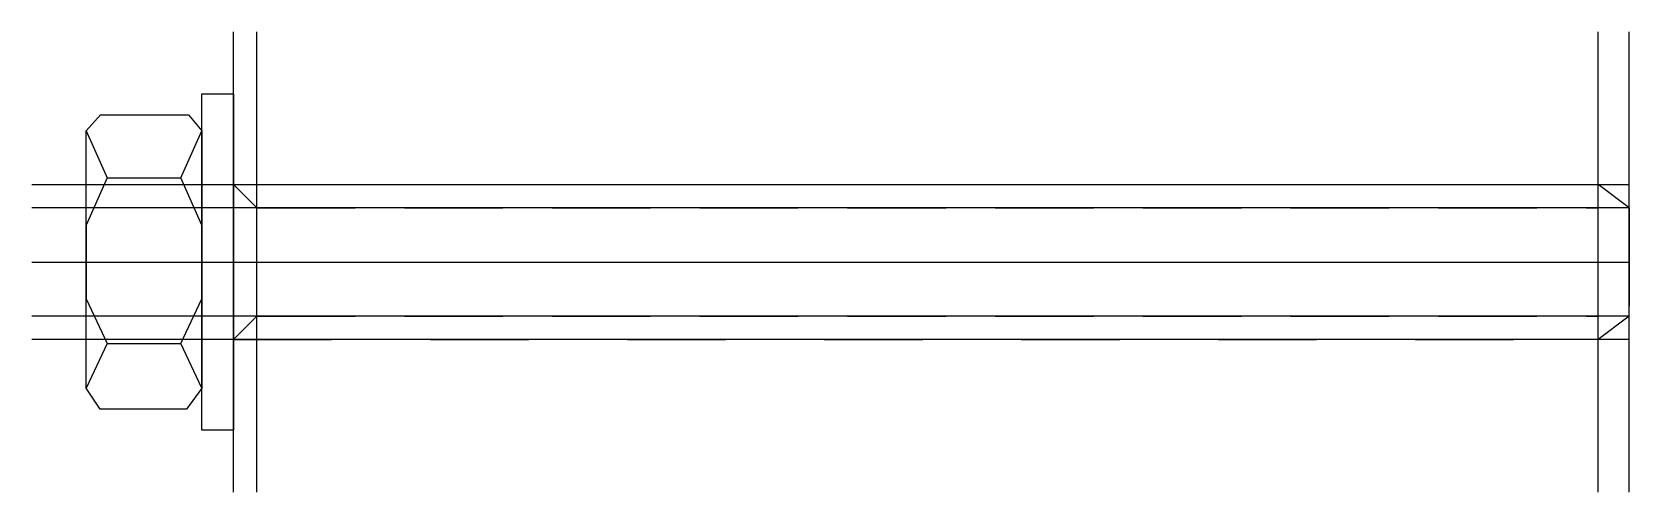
# Model space of a CAD drawing. Extents: x -13 to 90, y -15 to 15.
import ezdxf

# ---------------------------------------------------------------- set-up
doc = ezdxf.new("R2010")
doc.units = 0
doc.linetypes.add('DASHED', pattern=[12.7, 6.35, -6.35])
doc.linetypes.add('HIDDEN', pattern=[9.525, 6.35, -3.175])
doc.layers.get('0').update_dxf_attribs({"linetype": 'CONTINUOUS'})

msp = doc.modelspace()

# ---------------------------------------------------------------- linework, layer by layer
at = {"linetype": 'CONTINUOUS'}
for p, q in [((0, -14.86), (0, 14.86)), ((0, -14.86), (0, 14.86)), ((1.5, -14.86), (1.5, 14.86)), ((88, -14.86), (88, 14.86)), ((90, -14.86), (90, 14.86)), ((-2.04, 0), (-2.04, 10.86)), ((-2.04, 10.86), (0, 10.86)), ((0, 10.86), (0, -10.86)), ((-9.5, 8.48), (-8.57, 9.5)), ((-8.57, 9.5), (-2.91, 9.5)), ((-2.91, 9.5), (-2.04, 8.48)), ((-9.5, 8.48), (-8.14, 5.43)), ((-9.5, -8.14), (-9.5, 8.48)), ((-3.39, 5.43), (-2.04, 8.48)), ((-2.04, 8.48), (-2.04, 0)), ((-8.14, 5.43), (-9.5, 2.37)), ((-8.14, 5.43), (-3.39, 5.43)), ((-2.04, 2.37), (-3.39, 5.43)), ((-13, 5), (90, 5)), ((90, 3.5), (-13, 3.5)), ((-9.5, 2.37), (-9.5, -2.37)), ((-2.04, -2.38), (-2.04, 2.37)), ((-13, 0), (90, 0)), ((-2.04, -10.86), (-2.04, 0)), ((-2.04, 0), (-2.04, -8.14)), ((-9.5, -2.37), (-8.14, -5.26)), ((-3.39, -5.26), (-2.04, -2.38)), ((90, -3.5), (-13, -3.5)), ((90, -5), (-13, -5)), ((-8.14, -5.26), (-9.5, -8.14)), ((-8.14, -5.26), (-3.39, -5.26)), ((-2.04, -8.14), (-3.39, -5.26)), ((-8.61, -9.5), (-9.5, -8.14)), ((-2.04, -8.14), (-3.04, -9.5)), ((-3.04, -9.5), (-8.61, -9.5)), ((0, -10.86), (-2.04, -10.86))]:
    msp.add_line(p, q, dxfattribs=at)
at = {"linetype": 'DASHED'}
for p, q in [((0, 5), (88, 5)), ((90, 3.5), (88, 5)), ((88, -5), (88, 5)), ((90, 3.5), (90, -3.5)), ((90, -3.5), (88, -5)), ((0, -5), (88, -5))]:
    msp.add_line(p, q, dxfattribs=at)
at = {"linetype": 'HIDDEN'}
for p, q in [((0, 5), (1.5, 3.5)), ((0, 5), (0, -5)), ((1.5, 3.5), (88, 3.5)), ((0, -5), (1.5, -3.5)), ((1.5, -3.5), (88, -3.5))]:
    msp.add_line(p, q, dxfattribs=at)

doc.saveas('drawing.dxf')
